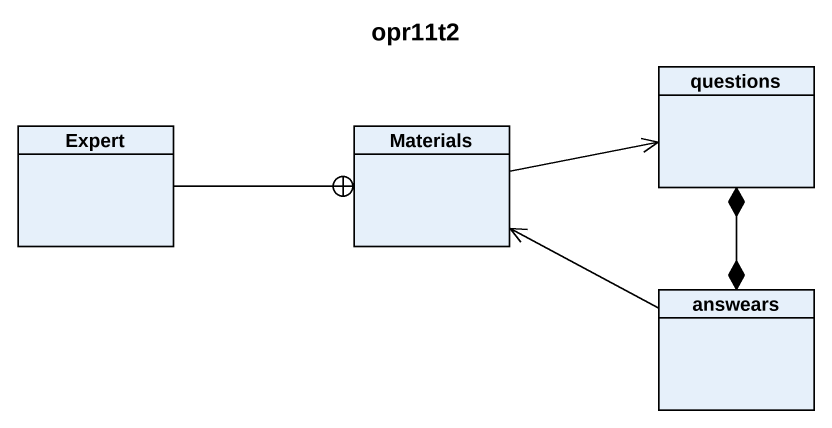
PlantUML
@startuml
title opr11t2
hide circle
hide empty members
class questions
class Expert
class Materials
class answears
questions --* answears
Expert -right-+ Materials
Materials -right-> questions
answears -up-* questions
answears -left-> Materials
@enduml
